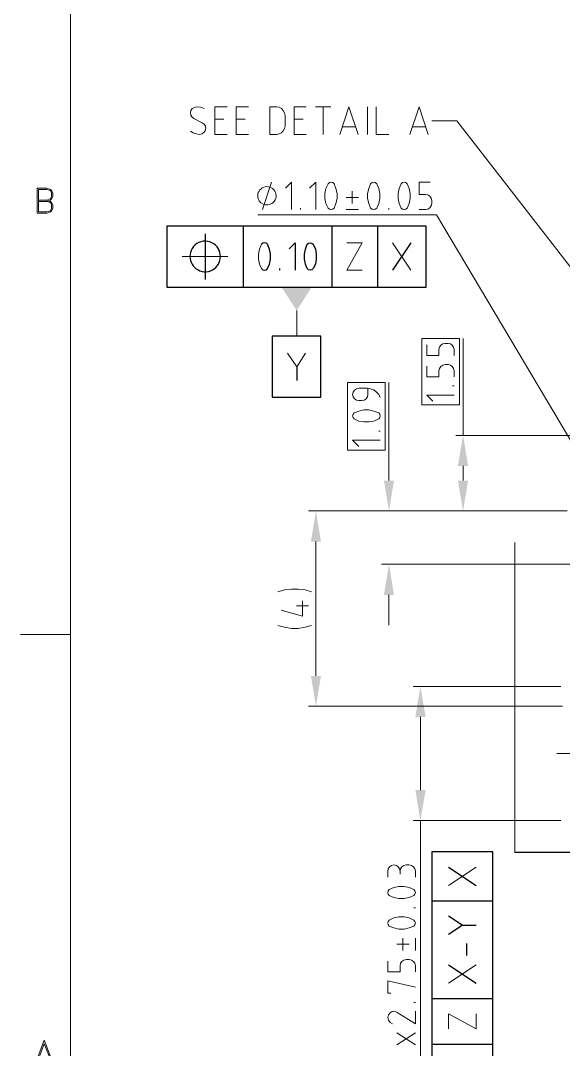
# Model space of a CAD drawing. Header units: inches. Extents: x 0 to 16.2, y 0 to 11.4.
# Drawn here: x 0.092 to 1.808, y 1.655 to 4.906 of the extents above; entities that cross this region are included whole.
import ezdxf

# ---------------------------------------------------------------- set-up
doc = ezdxf.new("R2010")
doc.units = ezdxf.units.IN
doc.header["$MEASUREMENT"] = 0
for name, color, linetype, lineweight in [('Color-7-Line_Weight-20', 7, 'Continuous', 20), ('Color-7-Line_Weight-25', 7, 'Continuous', 25), ('Color-7-Line_Weight-30', 7, 'Continuous', 30)]:
    doc.layers.add(name, color=color, linetype=linetype, lineweight=lineweight)
doc.layers.add('P2C-Hatch', color=7, linetype='Continuous')

msp = doc.modelspace()

# ---------------------------------------------------------------- hatches: boundary and pattern name
at = {"layer": 'P2C-Hatch', "transparency": 33554636}
for points in [[(1.0125, 4.0642), (0.965, 3.99), (0.9167, 4.0642)], [(1.4742, 3.4992), (1.5067, 3.4992), (1.4908, 3.595)], [(1.2408, 3.4525), (1.2725, 3.4525), (1.2567, 3.3567)], [(1.4742, 3.4525), (1.5067, 3.4525), (1.4908, 3.3567)], [(1.01, 3.26), (1.0417, 3.26), (1.0258, 3.3567)], [(1.2408, 3.0917), (1.2725, 3.0917), (1.2567, 3.1883)], [(1.01, 2.8358), (1.0417, 2.8358), (1.0258, 2.74)], [(1.34, 2.7058), (1.3725, 2.7058), (1.3558, 2.8025)], [(1.34, 2.475), (1.3725, 2.475), (1.3558, 2.3783)]]:
    msp.add_hatch(color=256, dxfattribs=at).paths.add_polyline_path(points)

# ---------------------------------------------------------------- linework, layer by layer
at = {"layer": 'Color-7-Line_Weight-20', "linetype": 'Continuous'}
for p, q in [((1.0242, 4.6333), (1.0725, 4.6333)), ((1.0483, 4.5467), (1.0483, 4.6333)), ((1.1883, 4.5467), (1.1883, 4.6333)), ((0.735, 4.595), (0.7067, 4.595)), ((0.8025, 4.595), (0.7742, 4.595)), ((0.9858, 4.595), (0.9567, 4.595)), ((1.1508, 4.5708), (1.11, 4.5708)), ((1.3725, 4.5708), (1.3317, 4.5708)), ((0.8567, 4.3092), (0.8858, 4.3958)), ((1.1408, 4.3283), (1.1408, 4.3667)), ((1.1217, 4.3475), (1.16, 4.3475)), ((0.9775, 4.3092), (0.9775, 4.3133)), ((1.1217, 4.3092), (1.16, 4.3092)), ((1.2567, 4.3092), (1.2567, 4.3133)), ((1.2683, 4.2042), (1.3258, 4.1175)), ((0.6033, 4.1608), (0.7475, 4.1608)), ((0.965, 3.99), (0.965, 3.9092)), ((1.4908, 3.595), (1.4908, 3.9017)), ((1.2567, 3.4525), (1.2567, 3.7625)), ((1.4625, 3.7517), (1.4575, 3.7517)), ((1.2292, 3.6092), (1.2242, 3.6092)), ((2.19, 3.595), (1.4675, 3.595)), ((1.4908, 3.4525), (1.4908, 3.4992)), ((1.82, 3.3567), (1.4675, 3.3567)), ((1.0258, 3.26), (1.0258, 2.8358)), ((1.6542, 3.2575), (1.6542, 2.2775)), ((2.2283, 3.1883), (1.2333, 3.1883)), ((1.2567, 3.0917), (1.2567, 2.9958)), ((0.9642, 3.0575), (1.0025, 3.0575)), ((0.25, 2.9667), (0.0925, 2.9667)), ((1.7992, 2.8025), (1.3333, 2.8025)), ((1.805, 2.74), (1.0025, 2.74)), ((1.3558, 2.7058), (1.3558, 2.475)), ((1.7875, 2.59), (1.8667, 2.59)), ((1.7992, 2.3783), (1.3333, 2.3783)), ((1.3558, 2.3783), (1.3558, 1.5883)), ((1.445, 2.1733), (1.5317, 2.2308)), ((1.34, 2.1033), (1.335, 2.1033)), ((1.3208, 1.9875), (1.2817, 1.9875)), ((1.3008, 1.9683), (1.3008, 2.0067)), ((1.34, 1.9683), (1.34, 2.0067)), ((1.445, 1.865), (1.5317, 1.9225)), ((1.34, 1.8042), (1.335, 1.8042)), ((1.34, 1.67), (1.2817, 1.7083)), ((1.2817, 1.67), (1.34, 1.7083))]:
    msp.add_line(p, q, dxfattribs=at)
for points in [[(15.8942, 0.2692), (15.8942, 11.1742), (0.25, 11.1742), (0.25, 0.2692)], [(0.88, 4.5467), (0.9017, 4.5467), (0.91, 4.5483), (0.9167, 4.5517), (0.9225, 4.5575), (0.9267, 4.565), (0.9283, 4.5733), (0.9283, 4.6067), (0.9267, 4.615), (0.9225, 4.6225), (0.9167, 4.6283), (0.91, 4.6325), (0.9017, 4.6333), (0.88, 4.6333)], [(1.0575, 4.3283), (1.0542, 4.3442), (1.0542, 4.36), (1.0575, 4.3758), (1.0642, 4.3908), (1.0683, 4.3942), (1.0733, 4.3958), (1.0792, 4.3942), (1.0833, 4.3908), (1.0892, 4.3758), (1.0925, 4.36), (1.0925, 4.3442), (1.0892, 4.3283), (1.0833, 4.3133), (1.0792, 4.31), (1.0733, 4.3092), (1.0683, 4.31), (1.0642, 4.3133)], [(1.1925, 4.3283), (1.1892, 4.3442), (1.1892, 4.36), (1.1925, 4.3758), (1.1983, 4.3908), (1.2033, 4.3942), (1.2083, 4.3958), (1.2133, 4.3942), (1.2183, 4.3908), (1.2242, 4.3758), (1.2275, 4.36), (1.2275, 4.3442), (1.2242, 4.3283), (1.2183, 4.3133), (1.2133, 4.31), (1.2083, 4.3092), (1.2033, 4.31), (1.1983, 4.3133)], [(1.2892, 4.3283), (1.2858, 4.3442), (1.2858, 4.36), (1.2892, 4.3758), (1.295, 4.3908), (1.2992, 4.3942), (1.305, 4.3958), (1.31, 4.3942), (1.3142, 4.3908), (1.3208, 4.3758), (1.3233, 4.36), (1.3233, 4.3442), (1.3208, 4.3283), (1.3142, 4.3133), (1.31, 4.31), (1.305, 4.3092), (1.2992, 4.31), (1.295, 4.3133)], [(1.4792, 3.6917), (1.4792, 3.9017), (1.36, 3.9017), (1.36, 3.6917)], [(1.245, 3.5492), (1.245, 3.7625), (1.1258, 3.7625), (1.1258, 3.5492)], [(1.2092, 3.6408), (1.1933, 3.6383), (1.1775, 3.6383), (1.1617, 3.6408), (1.1467, 3.6475), (1.1433, 3.6517), (1.1417, 3.6567), (1.1433, 3.6625), (1.1467, 3.6667), (1.1617, 3.6725), (1.1775, 3.6758), (1.1933, 3.6758), (1.2092, 3.6725), (1.2242, 3.6667), (1.2275, 3.6625), (1.2292, 3.6567), (1.2275, 3.6517), (1.2242, 3.6475)], [(1.32, 2.1358), (1.3042, 2.1325), (1.2883, 2.1325), (1.2725, 2.1358), (1.2575, 2.1417), (1.2542, 2.1458), (1.2533, 2.1517), (1.2542, 2.1567), (1.2575, 2.1608), (1.2725, 2.1667), (1.2883, 2.17), (1.3042, 2.17), (1.32, 2.1667), (1.335, 2.1608), (1.3383, 2.1567), (1.34, 2.1517), (1.3383, 2.1458), (1.335, 2.1417)], [(1.32, 2.0392), (1.3042, 2.0358), (1.2883, 2.0358), (1.2725, 2.0392), (1.2575, 2.045), (1.2542, 2.0492), (1.2533, 2.055), (1.2542, 2.06), (1.2575, 2.0642), (1.2725, 2.0708), (1.2883, 2.0742), (1.3042, 2.0742), (1.32, 2.0708), (1.335, 2.0642), (1.3383, 2.06), (1.34, 2.055), (1.3383, 2.0492), (1.335, 2.045)], [(0.1375, 1.6058), (0.1675, 1.685), (0.1975, 1.6058), (0.1942, 1.6058), (0.1675, 1.6733), (0.1417, 1.6058)]]:
    msp.add_lwpolyline(points, close=True, dxfattribs=at)
for points in [[(0.6725, 4.6283), (0.6608, 4.6325), (0.6483, 4.6333), (0.6417, 4.6317), (0.635, 4.6283), (0.6308, 4.6217), (0.6292, 4.615), (0.63, 4.6075), (0.6342, 4.6017), (0.64, 4.5967), (0.6667, 4.5833), (0.6725, 4.5792), (0.6767, 4.5725), (0.6775, 4.565), (0.6758, 4.5583), (0.6717, 4.5525), (0.665, 4.5483), (0.6583, 4.5467), (0.6483, 4.5483), (0.6383, 4.5517), (0.6292, 4.5567)], [(0.745, 4.6333), (0.7067, 4.6333), (0.7067, 4.5467), (0.745, 4.5467)], [(0.8125, 4.6333), (0.7742, 4.6333), (0.7742, 4.5467), (0.8125, 4.5467)], [(0.995, 4.6333), (0.9567, 4.6333), (0.9567, 4.5467), (0.995, 4.5467)], [(1.1017, 4.5467), (1.13, 4.6333), (1.1592, 4.5467)], [(1.2558, 4.5467), (1.2167, 4.5467), (1.2167, 4.6333)], [(1.3225, 4.5467), (1.3517, 4.6333), (1.3808, 4.5467)], [(1.3925, 4.5892), (1.4708, 4.5892), (2.1133, 3.7625)], [(0.9292, 4.3767), (0.9483, 4.3958), (0.9483, 4.3092)], [(1.0058, 4.3767), (1.025, 4.3958), (1.025, 4.3092)], [(1.3867, 4.3958), (1.3525, 4.3958), (1.3525, 4.3567), (1.3725, 4.3567), (1.3792, 4.3558), (1.3858, 4.3517), (1.39, 4.345), (1.3917, 4.3375), (1.3917, 4.3283), (1.39, 4.3208), (1.3858, 4.3142), (1.3792, 4.31), (1.3725, 4.3092), (1.3525, 4.3092)], [(0.1492, 4.335), (0.175, 4.335), (0.1867, 4.3392), (0.19, 4.3425), (0.1942, 4.35), (0.1942, 4.3617), (0.19, 4.3692), (0.1867, 4.3725), (0.175, 4.3767), (0.145, 4.3767), (0.145, 4.2975), (0.175, 4.2975), (0.1867, 4.3017), (0.19, 4.305), (0.1942, 4.3125), (0.1942, 4.3242), (0.19, 4.3317), (0.1867, 4.335), (0.175, 4.3392), (0.1492, 4.3392)], [(0.175, 4.3392), (0.1867, 4.3425), (0.19, 4.35), (0.19, 4.3617), (0.1867, 4.3692), (0.175, 4.3725), (0.1492, 4.3725), (0.1492, 4.3017), (0.175, 4.3017), (0.1867, 4.305), (0.19, 4.3125), (0.19, 4.3242), (0.1867, 4.3317), (0.175, 4.335)], [(0.8425, 4.2925), (1.4067, 4.2925), (1.87, 3.5125)], [(0.8542, 4.1992), (0.8475, 4.1842), (0.8442, 4.1683), (0.8442, 4.1525), (0.8475, 4.1367), (0.8542, 4.1225)], [(1.1717, 4.1175), (1.1233, 4.1175), (1.1717, 4.2042), (1.1233, 4.2042)], [(1.3758, 3.8817), (1.3758, 3.8475), (1.4142, 3.8475), (1.4142, 3.8667), (1.4158, 3.8742), (1.42, 3.8808), (1.4267, 3.885), (1.4342, 3.8858), (1.4433, 3.8858), (1.4508, 3.885), (1.4567, 3.8808), (1.4608, 3.8742), (1.4625, 3.8667), (1.4625, 3.8475)], [(0.9358, 3.8558), (0.965, 3.8125), (0.9933, 3.8558)], [(1.3758, 3.8142), (1.3758, 3.78), (1.4142, 3.78), (1.4142, 3.7992), (1.4158, 3.8067), (1.42, 3.8133), (1.4267, 3.8175), (1.4342, 3.8192), (1.4433, 3.8192), (1.4508, 3.8175), (1.4567, 3.8133), (1.4608, 3.8067), (1.4625, 3.7992), (1.4625, 3.78)], [(1.2292, 3.715), (1.2242, 3.7242), (1.2175, 3.7325), (1.2083, 3.7392), (1.1983, 3.7425), (1.1875, 3.7442), (1.1617, 3.7442), (1.1542, 3.7425), (1.1475, 3.7383), (1.1433, 3.7317), (1.1417, 3.725), (1.1433, 3.7175), (1.1475, 3.7108), (1.1542, 3.7067), (1.1617, 3.7058), (1.1708, 3.7058), (1.1783, 3.7067), (1.1842, 3.7108), (1.1883, 3.7175), (1.19, 3.725), (1.19, 3.7442)], [(1.395, 3.7033), (1.3758, 3.7225), (1.4625, 3.7225)], [(1.1617, 3.5608), (1.1417, 3.58), (1.2292, 3.58)], [(1.2333, 3.3567), (1.82, 3.3567), (1.0025, 3.3567)], [(1.0117, 3.1008), (0.9917, 3.1075), (0.97, 3.11), (0.9483, 3.11), (0.9267, 3.1075), (0.9058, 3.1008)], [(0.9158, 3.0433), (0.9833, 3.0242), (0.9833, 3.0725)], [(0.9058, 2.995), (0.9267, 2.9892), (0.9483, 2.9858), (0.97, 2.9858), (0.9917, 2.9892), (1.0117, 2.995)], [(1.2917, 2.2092), (1.2917, 2.2183), (1.29, 2.2258), (1.2858, 2.2325), (1.28, 2.2367), (1.2725, 2.2383), (1.265, 2.2367), (1.2583, 2.2325), (1.2542, 2.2258), (1.2533, 2.2183), (1.2533, 2.1992)], [(1.34, 2.1992), (1.34, 2.2183), (1.3383, 2.2258), (1.3342, 2.2325), (1.3275, 2.2367), (1.3208, 2.2383), (1.3108, 2.2383), (1.3033, 2.2367), (1.2975, 2.2325), (1.2933, 2.2258), (1.2917, 2.2183)], [(1.2533, 1.9342), (1.2533, 1.9008), (1.2917, 1.9008), (1.2917, 1.92), (1.2933, 1.9275), (1.2975, 1.9333), (1.3033, 1.9375), (1.3108, 1.9392), (1.3208, 1.9392), (1.3275, 1.9375), (1.3342, 1.9333), (1.3383, 1.9275), (1.34, 1.92), (1.34, 1.9008)], [(1.2625, 1.8333), (1.2533, 1.8333), (1.2533, 1.8717), (1.34, 1.8525)], [(1.34, 1.7758), (1.34, 1.7367), (1.2825, 1.7725), (1.275, 1.7758), (1.2667, 1.775), (1.26, 1.7708), (1.255, 1.7642), (1.2533, 1.7567), (1.255, 1.7483), (1.26, 1.7408), (1.2675, 1.7367)], [(1.5317, 1.7683), (1.5317, 1.72), (1.445, 1.7683), (1.445, 1.72)]]:
    msp.add_lwpolyline(points, dxfattribs=at)
for centre, radius, start, end in [((0.8709, 4.3524), 0.029, 323.165, 198.2149), ((0.871, 4.3529), 0.0293, 199.094, 322.286)]:
    msp.add_arc(centre, radius, start, end, dxfattribs=at)
at = {"layer": 'Color-7-Line_Weight-25', "linetype": 'Continuous'}
for p, q in [((0.6758, 4.2325), (0.6758, 4.0883)), ((0.7958, 4.2567), (0.7958, 4.0642)), ((1.0758, 4.2567), (1.0758, 4.0642)), ((1.22, 4.2567), (1.22, 4.0642)), ((1.3258, 4.2042), (1.2683, 4.1175)), ((0.9117, 4.1175), (0.9117, 4.1225)), ((0.965, 3.8125), (0.965, 3.7692)), ((1.445, 2.2308), (1.5317, 2.1733)), ((1.3917, 2.125), (1.585, 2.125)), ((1.4883, 2.0475), (1.5317, 2.0475)), ((1.5025, 1.9517), (1.5025, 1.99)), ((1.445, 1.9225), (1.5317, 1.865)), ((1.3917, 1.8167), (1.585, 1.8167)), ((1.3917, 1.6725), (1.585, 1.6725))]:
    msp.add_line(p, q, dxfattribs=at)
for points in [[(0.555, 4.0642), (1.3742, 4.0642), (1.3742, 4.2567), (0.555, 4.2567)], [(0.9925, 4.1367), (0.9892, 4.1525), (0.9892, 4.1683), (0.9925, 4.1842), (0.9983, 4.1992), (1.0025, 4.2025), (1.0083, 4.2042), (1.0133, 4.2025), (1.0175, 4.1992), (1.0242, 4.1842), (1.0267, 4.1683), (1.0267, 4.1525), (1.0242, 4.1367), (1.0175, 4.1225), (1.0133, 4.1183), (1.0083, 4.1175), (1.0025, 4.1183), (0.9983, 4.1225)], [(1.0417, 3.7167), (1.0417, 3.9092), (0.8875, 3.9092), (0.8875, 3.7167)], [(1.3917, 1.1517), (1.585, 1.1517), (1.585, 2.2792), (1.3917, 2.2792)]]:
    msp.add_lwpolyline(points, close=True, dxfattribs=at)
for points in [[(0.8542, 4.1225), (0.8583, 4.1183), (0.8633, 4.1175), (0.8692, 4.1183), (0.8733, 4.1225), (0.8792, 4.1367), (0.8825, 4.1525), (0.8825, 4.1683), (0.8792, 4.1842), (0.8733, 4.1992), (0.8692, 4.2025), (0.8633, 4.2042), (0.8583, 4.2025), (0.8542, 4.1992)], [(0.9408, 4.185), (0.96, 4.2042), (0.96, 4.1175)], [(0.6292, 4.1733), (0.6275, 4.1608), (0.6292, 4.1483), (0.6313, 4.1424)], [(0.7175, 4.1367), (0.7225, 4.1483), (0.7242, 4.1608), (0.7225, 4.1733), (0.7175, 4.185)], [(1.445, 2.0192), (1.4883, 2.0475), (1.445, 2.0767)]]:
    msp.add_lwpolyline(points, dxfattribs=at)
for centre, radius, start, end in [((0.6758, 4.1609), 0.0482, 30.0382, 165.0094), ((0.6758, 4.1607), 0.0481, 202.3825, 330.0527)]:
    msp.add_arc(centre, radius, start, end, dxfattribs=at)
at = {"layer": 'Color-7-Line_Weight-30', "linetype": 'Continuous'}
msp.add_lwpolyline([(5.6617, 3.1917), (5.6617, 2.2775), (5.2767, 2.2775), (5.2767, 2.9883), (2.04, 2.9883), (2.04, 2.2775), (1.6542, 2.2775)], dxfattribs=at)

doc.saveas('drawing.dxf')
